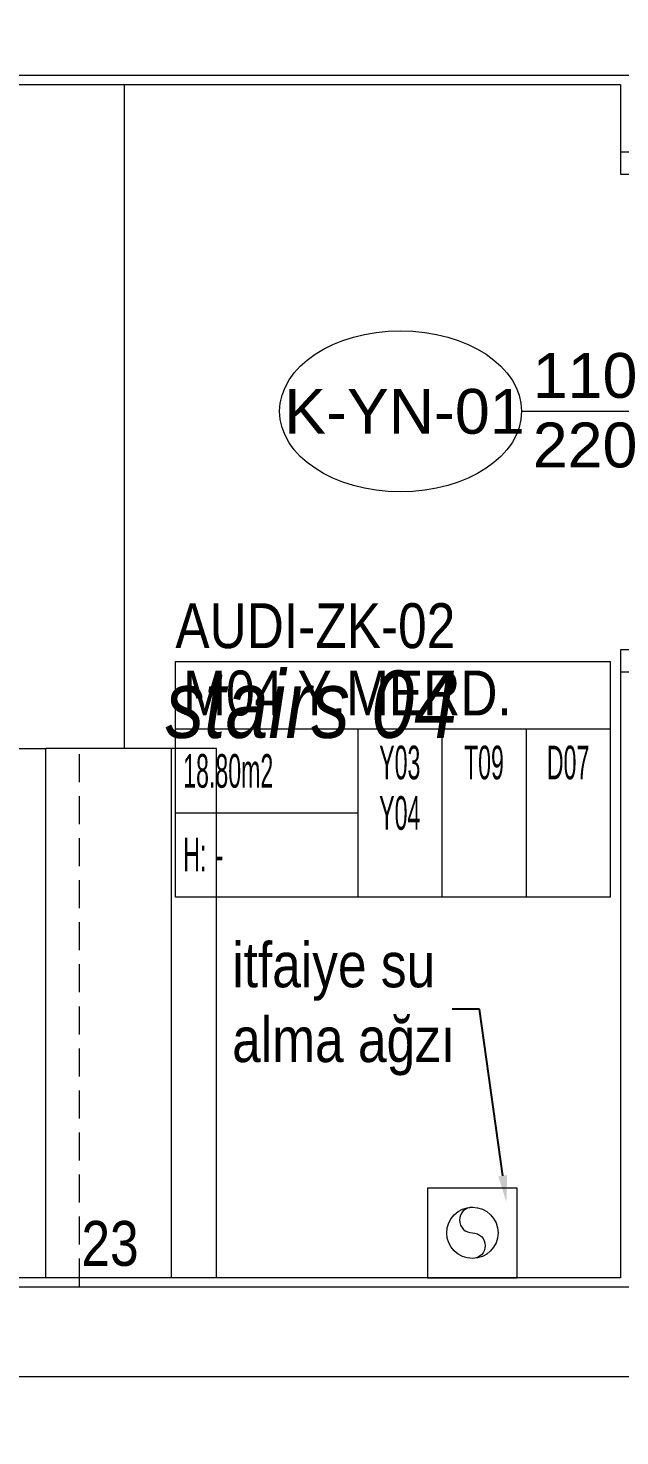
# Model space of a CAD drawing. Extents: x -1299 to 23780, y -3010 to 8106.
# Drawn here: x 1608.5 to 1740.4, y 2481.8 to 2795.6 of the extents above; entities that cross this region are included whole.
import ezdxf
from ezdxf import colors
from ezdxf.entities.mleader import LeaderData, LeaderLine
from ezdxf.enums import TextEntityAlignment as Align
from ezdxf.math import Vec2, Vec3

# ---------------------------------------------------------------- set-up
doc = ezdxf.new("R2010")
doc.units = 0
doc.header["$LTSCALE"] = 25
doc.header["$MEASUREMENT"] = 0
doc.linetypes.add('DOT2', pattern=[0.125, 0, -0.125])
doc.linetypes.add('HIDDEN', pattern=[0.375, 0.25, -0.125])
doc.layers.get('0').update_dxf_attribs({"color": 9, "lineweight": 9})
for name, color, linetype, lineweight in [('01', 9, 'Continuous', 9), ('06D', 9, 'Continuous', 9), ('10', 9, 'Continuous', 9), ('14', 9, 'Continuous', 9), ('19', 9, 'Continuous', 9), ('19D', 9, 'DOT2', 9), ('21', 9, 'Continuous', 9), ('22', 8, 'Continuous', 9), ('32', 9, 'Continuous', 9), ('35', 9, 'Continuous', 9), ('40', 9, 'Continuous', 9), ('40B', 9, 'Continuous', 9)]:
    doc.layers.add(name, color=color, linetype=linetype, lineweight=lineweight)
doc.styles.add('Arial', font='arial.ttf', dxfattribs={"height": 2.5})
doc.styles.add('MuuM_TEXT-ITALIC', font='ARIALNI.TTF')
doc.styles.add('MuuM_TEXT-STANDART', font='ARIALN.TTF')

# ---------------------------------------------------------------- blocks, each defined once
blk = doc.blocks.new('0_doorno')
blk.add_lwpolyline([(4.5, 0), (12.5, 0)])
blk.add_ellipse((-0.891, 0), major_axis=(-5.391, 0), ratio=0.666667)
at = {"style": 'Arial'}
blk.add_attdef('YUKSEKLIK', text='', height=2, dxfattribs=at).set_placement((5, 12.3), align=Align.TOP_LEFT)
blk.add_attdef('KAPINO', text='', height=2, dxfattribs=at).set_placement((0, 0), align=Align.MIDDLE)
blk.add_attdef('GENISLIK', text='', height=2, dxfattribs=at).set_placement((5, -3.789), align=Align.BOTTOM_LEFT)
blk = doc.blocks.new('0_roomno2')
blk.add_lwpolyline([(19.375, -10.5), (0, -10.5), (0, 0), (19.375, 0)], close=True)
for points in [[(0, -3), (19.375, -3)], [(8.125, -3), (8.125, -10.5)], [(11.875, -3), (11.875, -10.5)], [(15.625, -3), (15.625, -10.5)], [(0, -6.75), (8.125, -6.75)]]:
    blk.add_lwpolyline(points)
at = {"style": 'MuuM_TEXT-STANDART', "width": 0.6}
blk.add_text('H:', height=1.5, dxfattribs=at).set_placement((0.35, -8.608), align=Align.MIDDLE_LEFT)
at = {"style": 'Arial'}
blk.add_attdef('ODANO', (0, 1.17), '', height=2, dxfattribs=at)
blk.add_attdef('MEKANADI', text='', height=2, dxfattribs=at).set_placement((0.35, -3), align=Align.BOTTOM_LEFT)
at = {"style": 'MuuM_TEXT-STANDART', "width": 0.6}
for tag, p in [('YER01', (10, -4.5)), ('TAVAN01', (13.75, -4.5)), ('DUVAR01', (17.5, -4.5)), ('YER02', (10, -6.75)), ('TAVAN02', (13.75, -6.75)), ('DUVAR02', (17.5, -6.75)), ('YER03', (10, -9)), ('TAVAN03', (13.75, -9)), ('DUVAR03', (17.5, -9))]:
    blk.add_attdef(tag, text='', height=1.5, dxfattribs=at).set_placement(p, align=Align.MIDDLE_CENTER)
for tag, p in [('M2', (0.35, -4.875)), ('TEMIZTAVANYUKSEKLIGI', (1.8, -8.608))]:
    blk.add_attdef(tag, text='', height=1.5, dxfattribs=at).set_placement(p, align=Align.MIDDLE_LEFT)
blk = doc.blocks.new('itfaiye su alma ağzı')
blk.add_lwpolyline([(0, 5.715, 1), (0, 0, -1), (0, -5.715)], format="xyb")
blk.add_circle((0, 0), 5.715)
at = {"layer": '06D'}
blk.add_lwpolyline([(-10, 10), (-10, -10), (10, -10), (10, 10)], close=True, dxfattribs=at)
blk = doc.blocks.new('p-zemin kat')
at = {"layer": '01'}
blk.add_lwpolyline([(1222.5, 2515), (1757.5, 2515), (1757.5, 2430), (1962.5, 2430), (1962.5, 2390), (1717.5, 2390), (1717.5, 2475), (1212.5, 2475), (1212.5, 2390), (1162.5, 2390), (1162.5, 2515), (1162.5, 2825), (1962.5, 2825), (1962.5, 2785), (1212.5, 2785), (1212.5, 2515)], close=True, dxfattribs=at)
at = {"layer": '14'}
blk.add_lwpolyline([(1964.5, 2580), (1964.5, 2657), (1945.5, 2657), (1945.5, 2627), (1759.5, 2627), (1759.5, 2657), (1740.5, 2657), (1740.5, 2517), (1214.5, 2517), (1214.5, 2783), (1740.5, 2783), (1740.5, 2763), (1759.5, 2763), (1759.5, 2783), (1945.5, 2783), (1945.5, 2763), (1964.5, 2763), (1964.5, 2827), (1184.5, 2827), (1184.5, 2870), (1182.5, 2870)], dxfattribs=at)
at = {"layer": '19', "linetype": 'Continuous'}
for points in [[(1332.5, 2517), (1332.5, 2635), (1612.5, 2635)], [(1612.5, 2517), (1612.5, 2635)]]:
    blk.add_lwpolyline(points, dxfattribs=at)
at = {"layer": '19D', "linetype": 'HIDDEN'}
blk.add_lwpolyline([(1620, 2515), (1620, 2635)], dxfattribs=at)
at = {"layer": '40'}
blk.add_lwpolyline([(1945.5, 2783), (1945.5, 2768), (1964.5, 2768), (1964.5, 2652), (1945.5, 2652), (1945.5, 2627), (1759.5, 2627), (1759.5, 2652), (1740.5, 2652), (1740.5, 2517), (1650.5, 2517), (1650.5, 2635), (1630, 2635), (1630, 2665), (1630, 2665), (1630, 2783), (1740.5, 2783), (1740.5, 2768), (1759.5, 2768), (1759.5, 2783)], close=True, dxfattribs=at)
at = {"layer": '40B'}
blk.add_lwpolyline([(1750, 2495), (1750, 2815), (1162.5, 2815), (1162.5, 2495)], close=True, dxfattribs=at)
at = {"layer": '21'}
ref = blk.add_blockref('0_roomno2', (1641.33, 2654.36), dxfattribs=dict(at, xscale=5, yscale=5, zscale=5))
ref.add_attrib('ODANO', 'AUDI-ZK-02', dxfattribs={"layer": '0', "height": 10, "style": 'MuuM_TEXT-STANDART'}).set_placement((1641.33, 2654.36), align=Align.BOTTOM_LEFT)
ref.add_attrib('MEKANADI', 'M04 Y.MERD.', dxfattribs={"layer": '0', "height": 10, "style": 'MuuM_TEXT-STANDART'}).set_placement((1643.08, 2639.36), align=Align.BOTTOM_LEFT)
ref.add_attrib('M2', '18.80m2', dxfattribs={"layer": '0', "height": 7.5, "style": 'MuuM_TEXT-STANDART', "width": 0.6}).set_placement((1643.08, 2629.99), align=Align.MIDDLE_LEFT)
ref.add_attrib('TEMIZTAVANYUKSEKLIGI', '-', dxfattribs={"layer": '0', "height": 7.5, "style": 'MuuM_TEXT-STANDART', "width": 0.6}).set_placement((1650.33, 2611.32), align=Align.MIDDLE_LEFT)
ref.add_attrib('YER01', 'Y03', dxfattribs={"layer": '0', "height": 7.5, "style": 'MuuM_TEXT-STANDART', "width": 0.6}).set_placement((1691.33, 2631.86), align=Align.MIDDLE_CENTER)
ref.add_attrib('TAVAN01', 'T09', dxfattribs={"layer": '0', "height": 7.5, "style": 'MuuM_TEXT-STANDART', "width": 0.6}).set_placement((1710.08, 2631.86), align=Align.MIDDLE_CENTER)
ref.add_attrib('DUVAR01', 'D07', dxfattribs={"layer": '0', "height": 7.5, "style": 'MuuM_TEXT-STANDART', "width": 0.6}).set_placement((1728.83, 2631.86), align=Align.MIDDLE_CENTER)
ref.add_attrib('YER02', 'Y04', dxfattribs={"layer": '0', "height": 7.5, "style": 'MuuM_TEXT-STANDART', "width": 0.6}).set_placement((1691.33, 2620.61), align=Align.MIDDLE_CENTER)
at = {"layer": '32'}
blk.add_blockref('itfaiye su alma ağzı', (1707.5, 2527), dxfattribs=at)
at = {"layer": '40', "insert": (1671.62, 2644.75), "char_height": 15, "width": 335.6561, "attachment_point": 5, "style": 'MuuM_TEXT-ITALIC'}
blk.add_mtext('stairs 04', dxfattribs=at)

msp = doc.modelspace()

# ---------------------------------------------------------------- linework, layer by layer
at = {"layer": '35'}
msp.add_lwpolyline([(1640.5, 2517), (1640.5, 2635), (1612.5, 2635)], dxfattribs=at)

# ---------------------------------------------------------------- block references
at = {"layer": '10'}
msp.add_blockref('p-zemin kat', (0, 0), dxfattribs=at)
at = {"layer": '22'}
ref = msp.add_blockref('0_doorno', (1695.96, 2710.15), dxfattribs=dict(at, xscale=5, yscale=5, zscale=5))
ref.add_attrib('KAPINO', 'K-YN-01', dxfattribs={"layer": '0', "height": 10, "style": 'Arial'}).set_placement((1692.37, 2710.15), align=Align.MIDDLE)
ref.add_attrib('GENISLIK', '110', dxfattribs={"layer": '0', "height": 10, "style": 'Arial'}).set_placement((1720.96, 2710.15), align=Align.BOTTOM_LEFT)
ref.add_attrib('YUKSEKLIK', '220', dxfattribs={"layer": '0', "height": 10, "style": 'Arial'}).set_placement((1720.96, 2707.65), align=Align.TOP_LEFT)

# ---------------------------------------------------------------- texts
at = {"layer": '21', "style": 'MuuM_TEXT-STANDART'}
msp.add_text('23', height=10, dxfattribs=at).set_placement((1620.41, 2519.65))

# ---------------------------------------------------------------- leaders
at = {"layer": '21'}
ml = msp.add_multileader_mtext('Standard', dxfattribs=at)
ml.set_content('itfaiye su alma ağzı', color=256, style='MuuM_TEXT-STANDART')
ml.set_leader_properties()
ml.build(insert=Vec2(0, 0))
ml.multileader.update_dxf_attribs({"text_right_attachment_type": 2, "dogleg_length": 0.36, "arrow_head_size": 6})
ctx = ml.context
ctx.base_point, ctx.char_height, ctx.arrow_head_size, ctx.landing_gap_size, ctx.plane_origin = Vec3(1653.2, 2585.28), 10, 6, 0.8, Vec3(1702.52, 2497.64)
ctx.right_attachment = 2
notes = []
notes.append((ctx, [(0, (1, 1, 0), (1709.06, 2576.87), (-1, 0), 6.04, [(0, [(1715.09, 2533.8)], 0, [])])]))
ctx.mtext.insert, ctx.mtext.width, ctx.mtext.flow_direction = Vec3(1654, 2591.75), 56.6275, 5
for ctx, leaders in notes:
    for number, flags, end, landing, length, lines in leaders:
        leader = LeaderData()
        leader.index, (leader.has_last_leader_line, leader.has_dogleg_vector, leader.attachment_direction) = number, flags
        leader.last_leader_point, leader.dogleg_vector, leader.dogleg_length = Vec3(end), Vec3(landing), length
        for number, points, colour, breaks in lines:
            line = LeaderLine()
            line.index, line.vertices, line.color, line.breaks = number, Vec3.list(points), colors.encode_raw_color(colour), breaks
            leader.lines.append(line)
        ctx.leaders.append(leader)

doc.saveas('drawing.dxf')
